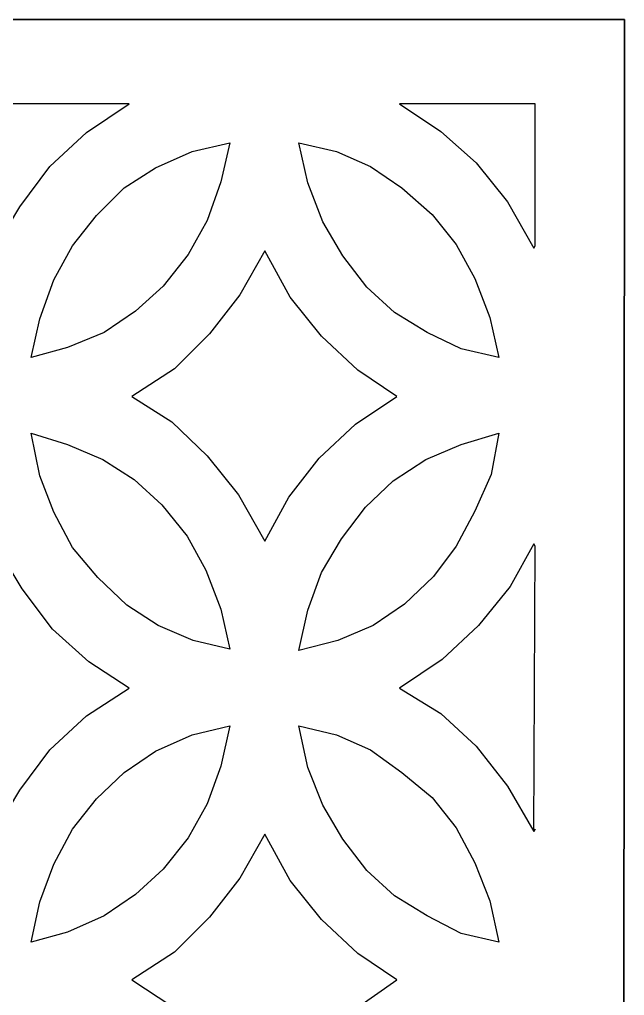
# Model space of a CAD drawing. Header units: centimetres. Extents: x -27 to -19.59, y 0.34 to 7.41.
# Drawn here: x -21.517 to -19.586, y 4.291 to 7.407 of the extents above; entities that cross this region are included whole.
import ezdxf

# ---------------------------------------------------------------- set-up
doc = ezdxf.new("R2010")
doc.units = ezdxf.units.CM
doc.header["$MEASUREMENT"] = 0
doc.layers.add('layer 1', color=7, linetype='Continuous')

msp = doc.modelspace()

# ---------------------------------------------------------------- linework, layer by layer
at = {"layer": 'layer 1', "color": 250}
for points, knots in [([(-19.58969, 0.34319), (-19.58969, 0.34319), (-26.99913, 0.34319), (-26.99913, 0.34319), (-26.99913, 0.34319), (-26.99913, 0.34319), (-26.99913, 7.40743), (-26.99913, 7.40743), (-26.99913, 7.40743), (-26.99913, 7.40743), (-19.58568, 7.40743), (-19.58568, 7.40743), (-19.58568, 7.40743), (-19.58568, 7.40743), (-19.58969, 0.34319), (-19.58969, 0.34319)], [0, 0, 0, 0, 0.2, 0.2, 0.2, 0.2, 0.4, 0.4, 0.4, 0.4, 0.6, 0.6, 0.6, 0.6, 1, 1, 1, 1]), ([(-19.58568, 7.40743), (-19.58568, 7.40743), (-19.58969, 0.34319), (-19.58969, 0.34319), (-19.58969, 0.34319), (-19.58969, 0.34319), (-19.58568, 7.40743), (-19.58568, 7.40743)], [0, 0, 0, 0, 0.3333333, 0.3333333, 0.3333333, 0.3333333, 1, 1, 1, 1]), ([(-21.16711, 7.13851), (-21.16711, 7.13851), (-21.30357, 7.04619), (-21.30357, 7.04619), (-21.30357, 7.04619), (-21.30357, 7.04619), (-21.41998, 6.93782), (-21.41998, 6.93782), (-21.41998, 6.93782), (-21.41998, 6.93782), (-21.5163, 6.80938), (-21.5163, 6.80938), (-21.5163, 6.80938), (-21.5163, 6.80938), (-21.59658, 6.67692), (-21.59658, 6.67692), (-21.59658, 6.67692), (-21.59658, 6.67692), (-21.67686, 6.82544), (-21.67686, 6.82544), (-21.67686, 6.82544), (-21.67686, 6.82544), (-21.7772, 6.94986), (-21.7772, 6.94986), (-21.7772, 6.94986), (-21.7772, 6.94986), (-21.8936, 7.05021), (-21.8936, 7.05021), (-21.8936, 7.05021), (-21.8936, 7.05021), (-22.01803, 7.13851), (-22.01803, 7.13851), (-22.01803, 7.13851), (-22.01803, 7.13851), (-21.16711, 7.13851), (-21.16711, 7.13851)], [0, 0, 0, 0, 0.1, 0.1, 0.1, 0.1, 0.2, 0.2, 0.2, 0.2, 0.3, 0.3, 0.3, 0.3, 0.4, 0.4, 0.4, 0.4, 0.5, 0.5, 0.5, 0.5, 0.6, 0.6, 0.6, 0.6, 0.7, 0.7, 0.7, 0.7, 0.8, 0.8, 0.8, 0.8, 1, 1, 1, 1]), ([(-20.30415, 7.13851), (-20.30415, 7.13851), (-19.87066, 7.13851), (-19.87066, 7.13851), (-19.87066, 7.13851), (-19.87066, 7.13851), (-19.87066, 6.68495), (-19.87066, 6.68495), (-19.87066, 6.68495), (-19.87066, 6.68495), (-19.87467, 6.67692), (-19.87467, 6.67692), (-19.87467, 6.67692), (-19.87467, 6.67692), (-19.95896, 6.82544), (-19.95896, 6.82544), (-19.95896, 6.82544), (-19.95896, 6.82544), (-20.05931, 6.94986), (-20.05931, 6.94986), (-20.05931, 6.94986), (-20.05931, 6.94986), (-20.17169, 7.05021), (-20.17169, 7.05021), (-20.17169, 7.05021), (-20.17169, 7.05021), (-20.30415, 7.13851), (-20.30415, 7.13851)], [0, 0, 0, 0, 0.125, 0.125, 0.125, 0.125, 0.25, 0.25, 0.25, 0.25, 0.375, 0.375, 0.375, 0.375, 0.5, 0.5, 0.5, 0.5, 0.625, 0.625, 0.625, 0.625, 0.75, 0.75, 0.75, 0.75, 1, 1, 1, 1]), ([(-20.846, 7.01408), (-20.846, 7.01408), (-20.96642, 6.98599), (-20.96642, 6.98599), (-20.96642, 6.98599), (-20.96642, 6.98599), (-21.08282, 6.93381), (-21.08282, 6.93381), (-21.08282, 6.93381), (-21.08282, 6.93381), (-21.18316, 6.86959), (-21.18316, 6.86959), (-21.18316, 6.86959), (-21.18316, 6.86959), (-21.27146, 6.78129), (-21.27146, 6.78129), (-21.27146, 6.78129), (-21.27146, 6.78129), (-21.34772, 6.68495), (-21.34772, 6.68495), (-21.34772, 6.68495), (-21.34772, 6.68495), (-21.40794, 6.57658), (-21.40794, 6.57658), (-21.40794, 6.57658), (-21.40794, 6.57658), (-21.45209, 6.45215), (-21.45209, 6.45215), (-21.45209, 6.45215), (-21.45209, 6.45215), (-21.48018, 6.32773), (-21.48018, 6.32773), (-21.48018, 6.32773), (-21.48018, 6.32773), (-21.36379, 6.35984), (-21.36379, 6.35984), (-21.36379, 6.35984), (-21.36379, 6.35984), (-21.24737, 6.408), (-21.24737, 6.408), (-21.24737, 6.408), (-21.24737, 6.408), (-21.14703, 6.47623), (-21.14703, 6.47623), (-21.14703, 6.47623), (-21.14703, 6.47623), (-21.05873, 6.55651), (-21.05873, 6.55651), (-21.05873, 6.55651), (-21.05873, 6.55651), (-20.97846, 6.65686), (-20.97846, 6.65686), (-20.97846, 6.65686), (-20.97846, 6.65686), (-20.91826, 6.76523), (-20.91826, 6.76523), (-20.91826, 6.76523), (-20.91826, 6.76523), (-20.8741, 6.88965), (-20.8741, 6.88965), (-20.8741, 6.88965), (-20.8741, 6.88965), (-20.846, 7.01408), (-20.846, 7.01408)], [0, 0, 0, 0, 0.0588235, 0.0588235, 0.0588235, 0.0588235, 0.1176471, 0.1176471, 0.1176471, 0.1176471, 0.1764706, 0.1764706, 0.1764706, 0.1764706, 0.2352941, 0.2352941, 0.2352941, 0.2352941, 0.2941176, 0.2941176, 0.2941176, 0.2941176, 0.3529412, 0.3529412, 0.3529412, 0.3529412, 0.4117647, 0.4117647, 0.4117647, 0.4117647, 0.4705882, 0.4705882, 0.4705882, 0.4705882, 0.5294118, 0.5294118, 0.5294118, 0.5294118, 0.5882353, 0.5882353, 0.5882353, 0.5882353, 0.6470588, 0.6470588, 0.6470588, 0.6470588, 0.7058824, 0.7058824, 0.7058824, 0.7058824, 0.7647059, 0.7647059, 0.7647059, 0.7647059, 0.8235294, 0.8235294, 0.8235294, 0.8235294, 0.8823529, 0.8823529, 0.8823529, 0.8823529, 1, 1, 1, 1]), ([(-20.62525, 7.01408), (-20.62525, 7.01408), (-20.59715, 6.88564), (-20.59715, 6.88564), (-20.59715, 6.88564), (-20.59715, 6.88564), (-20.54899, 6.76121), (-20.54899, 6.76121), (-20.54899, 6.76121), (-20.54899, 6.76121), (-20.48477, 6.65284), (-20.48477, 6.65284), (-20.48477, 6.65284), (-20.48477, 6.65284), (-20.40851, 6.55249), (-20.40851, 6.55249), (-20.40851, 6.55249), (-20.40851, 6.55249), (-20.3202, 6.47222), (-20.3202, 6.47222), (-20.3202, 6.47222), (-20.3202, 6.47222), (-20.21583, 6.408), (-20.21583, 6.408), (-20.21583, 6.408), (-20.21583, 6.408), (-20.10747, 6.35582), (-20.10747, 6.35582), (-20.10747, 6.35582), (-20.10747, 6.35582), (-19.98706, 6.32773), (-19.98706, 6.32773), (-19.98706, 6.32773), (-19.98706, 6.32773), (-20.01516, 6.45617), (-20.01516, 6.45617), (-20.01516, 6.45617), (-20.01516, 6.45617), (-20.06332, 6.5806), (-20.06332, 6.5806), (-20.06332, 6.5806), (-20.06332, 6.5806), (-20.12352, 6.68897), (-20.12352, 6.68897), (-20.12352, 6.68897), (-20.12352, 6.68897), (-20.19979, 6.7853), (-20.19979, 6.7853), (-20.19979, 6.7853), (-20.19979, 6.7853), (-20.29612, 6.86959), (-20.29612, 6.86959), (-20.29612, 6.86959), (-20.29612, 6.86959), (-20.39647, 6.93782), (-20.39647, 6.93782), (-20.39647, 6.93782), (-20.39647, 6.93782), (-20.50484, 6.98599), (-20.50484, 6.98599), (-20.50484, 6.98599), (-20.50484, 6.98599), (-20.62525, 7.01408), (-20.62525, 7.01408)], [0, 0, 0, 0, 0.0588235, 0.0588235, 0.0588235, 0.0588235, 0.1176471, 0.1176471, 0.1176471, 0.1176471, 0.1764706, 0.1764706, 0.1764706, 0.1764706, 0.2352941, 0.2352941, 0.2352941, 0.2352941, 0.2941176, 0.2941176, 0.2941176, 0.2941176, 0.3529412, 0.3529412, 0.3529412, 0.3529412, 0.4117647, 0.4117647, 0.4117647, 0.4117647, 0.4705882, 0.4705882, 0.4705882, 0.4705882, 0.5294118, 0.5294118, 0.5294118, 0.5294118, 0.5882353, 0.5882353, 0.5882353, 0.5882353, 0.6470588, 0.6470588, 0.6470588, 0.6470588, 0.7058824, 0.7058824, 0.7058824, 0.7058824, 0.7647059, 0.7647059, 0.7647059, 0.7647059, 0.8235294, 0.8235294, 0.8235294, 0.8235294, 0.8823529, 0.8823529, 0.8823529, 0.8823529, 1, 1, 1, 1]), ([(-20.31217, 6.2033), (-20.31217, 6.2033), (-20.44463, 6.115), (-20.44463, 6.115), (-20.44463, 6.115), (-20.44463, 6.115), (-20.56103, 6.00662), (-20.56103, 6.00662), (-20.56103, 6.00662), (-20.56103, 6.00662), (-20.65736, 5.8822), (-20.65736, 5.8822), (-20.65736, 5.8822), (-20.65736, 5.8822), (-20.7336, 5.74171), (-20.7336, 5.74171), (-20.7336, 5.74171), (-20.7336, 5.74171), (-20.81791, 5.89023), (-20.81791, 5.89023), (-20.81791, 5.89023), (-20.81791, 5.89023), (-20.91826, 6.01465), (-20.91826, 6.01465), (-20.91826, 6.01465), (-20.91826, 6.01465), (-21.03064, 6.12303), (-21.03064, 6.12303), (-21.03064, 6.12303), (-21.03064, 6.12303), (-21.15908, 6.2033), (-21.15908, 6.2033), (-21.15908, 6.2033), (-21.15908, 6.2033), (-21.02261, 6.2916), (-21.02261, 6.2916), (-21.02261, 6.2916), (-21.02261, 6.2916), (-20.91023, 6.40399), (-20.91023, 6.40399), (-20.91023, 6.40399), (-20.91023, 6.40399), (-20.81389, 6.52841), (-20.81389, 6.52841), (-20.81389, 6.52841), (-20.81389, 6.52841), (-20.7336, 6.6689), (-20.7336, 6.6689), (-20.7336, 6.6689), (-20.7336, 6.6689), (-20.65334, 6.52038), (-20.65334, 6.52038), (-20.65334, 6.52038), (-20.65334, 6.52038), (-20.553, 6.39596), (-20.553, 6.39596), (-20.553, 6.39596), (-20.553, 6.39596), (-20.4366, 6.28759), (-20.4366, 6.28759), (-20.4366, 6.28759), (-20.4366, 6.28759), (-20.31217, 6.2033), (-20.31217, 6.2033)], [0, 0, 0, 0, 0.0588235, 0.0588235, 0.0588235, 0.0588235, 0.1176471, 0.1176471, 0.1176471, 0.1176471, 0.1764706, 0.1764706, 0.1764706, 0.1764706, 0.2352941, 0.2352941, 0.2352941, 0.2352941, 0.2941176, 0.2941176, 0.2941176, 0.2941176, 0.3529412, 0.3529412, 0.3529412, 0.3529412, 0.4117647, 0.4117647, 0.4117647, 0.4117647, 0.4705882, 0.4705882, 0.4705882, 0.4705882, 0.5294118, 0.5294118, 0.5294118, 0.5294118, 0.5882353, 0.5882353, 0.5882353, 0.5882353, 0.6470588, 0.6470588, 0.6470588, 0.6470588, 0.7058824, 0.7058824, 0.7058824, 0.7058824, 0.7647059, 0.7647059, 0.7647059, 0.7647059, 0.8235294, 0.8235294, 0.8235294, 0.8235294, 0.8823529, 0.8823529, 0.8823529, 0.8823529, 1, 1, 1, 1]), ([(-21.48018, 6.0869), (-21.48018, 6.0869), (-21.45209, 5.95043), (-21.45209, 5.95043), (-21.45209, 5.95043), (-21.45209, 5.95043), (-21.40794, 5.83403), (-21.40794, 5.83403), (-21.40794, 5.83403), (-21.40794, 5.83403), (-21.34772, 5.72165), (-21.34772, 5.72165), (-21.34772, 5.72165), (-21.34772, 5.72165), (-21.26745, 5.62532), (-21.26745, 5.62532), (-21.26745, 5.62532), (-21.26745, 5.62532), (-21.17514, 5.53701), (-21.17514, 5.53701), (-21.17514, 5.53701), (-21.17514, 5.53701), (-21.07479, 5.47279), (-21.07479, 5.47279), (-21.07479, 5.47279), (-21.07479, 5.47279), (-20.96241, 5.42463), (-20.96241, 5.42463), (-20.96241, 5.42463), (-20.96241, 5.42463), (-20.846, 5.39653), (-20.846, 5.39653), (-20.846, 5.39653), (-20.846, 5.39653), (-20.8741, 5.52497), (-20.8741, 5.52497), (-20.8741, 5.52497), (-20.8741, 5.52497), (-20.92227, 5.6494), (-20.92227, 5.6494), (-20.92227, 5.6494), (-20.92227, 5.6494), (-20.98247, 5.75777), (-20.98247, 5.75777), (-20.98247, 5.75777), (-20.98247, 5.75777), (-21.06275, 5.85812), (-21.06275, 5.85812), (-21.06275, 5.85812), (-21.06275, 5.85812), (-21.15105, 5.93839), (-21.15105, 5.93839), (-21.15105, 5.93839), (-21.15105, 5.93839), (-21.25138, 6.00261), (-21.25138, 6.00261), (-21.25138, 6.00261), (-21.25138, 6.00261), (-21.36379, 6.05077), (-21.36379, 6.05077), (-21.36379, 6.05077), (-21.36379, 6.05077), (-21.48018, 6.0869), (-21.48018, 6.0869)], [0, 0, 0, 0, 0.0588235, 0.0588235, 0.0588235, 0.0588235, 0.1176471, 0.1176471, 0.1176471, 0.1176471, 0.1764706, 0.1764706, 0.1764706, 0.1764706, 0.2352941, 0.2352941, 0.2352941, 0.2352941, 0.2941176, 0.2941176, 0.2941176, 0.2941176, 0.3529412, 0.3529412, 0.3529412, 0.3529412, 0.4117647, 0.4117647, 0.4117647, 0.4117647, 0.4705882, 0.4705882, 0.4705882, 0.4705882, 0.5294118, 0.5294118, 0.5294118, 0.5294118, 0.5882353, 0.5882353, 0.5882353, 0.5882353, 0.6470588, 0.6470588, 0.6470588, 0.6470588, 0.7058824, 0.7058824, 0.7058824, 0.7058824, 0.7647059, 0.7647059, 0.7647059, 0.7647059, 0.8235294, 0.8235294, 0.8235294, 0.8235294, 0.8823529, 0.8823529, 0.8823529, 0.8823529, 1, 1, 1, 1]), ([(-19.98706, 6.0869), (-19.98706, 6.0869), (-20.10747, 6.05077), (-20.10747, 6.05077), (-20.10747, 6.05077), (-20.10747, 6.05077), (-20.21984, 6.00261), (-20.21984, 6.00261), (-20.21984, 6.00261), (-20.21984, 6.00261), (-20.32421, 5.93438), (-20.32421, 5.93438), (-20.32421, 5.93438), (-20.32421, 5.93438), (-20.41251, 5.85008), (-20.41251, 5.85008), (-20.41251, 5.85008), (-20.41251, 5.85008), (-20.48878, 5.74974), (-20.48878, 5.74974), (-20.48878, 5.74974), (-20.48878, 5.74974), (-20.553, 5.64137), (-20.553, 5.64137), (-20.553, 5.64137), (-20.553, 5.64137), (-20.59715, 5.52096), (-20.59715, 5.52096), (-20.59715, 5.52096), (-20.59715, 5.52096), (-20.62525, 5.39252), (-20.62525, 5.39252), (-20.62525, 5.39252), (-20.62525, 5.39252), (-20.50082, 5.42463), (-20.50082, 5.42463), (-20.50082, 5.42463), (-20.50082, 5.42463), (-20.38843, 5.47279), (-20.38843, 5.47279), (-20.38843, 5.47279), (-20.38843, 5.47279), (-20.28809, 5.54102), (-20.28809, 5.54102), (-20.28809, 5.54102), (-20.28809, 5.54102), (-20.19578, 5.62933), (-20.19578, 5.62933), (-20.19578, 5.62933), (-20.19578, 5.62933), (-20.12352, 5.72566), (-20.12352, 5.72566), (-20.12352, 5.72566), (-20.12352, 5.72566), (-20.06332, 5.83804), (-20.06332, 5.83804), (-20.06332, 5.83804), (-20.06332, 5.83804), (-20.01114, 5.95445), (-20.01114, 5.95445), (-20.01114, 5.95445), (-20.01114, 5.95445), (-19.98706, 6.0869), (-19.98706, 6.0869)], [0, 0, 0, 0, 0.0588235, 0.0588235, 0.0588235, 0.0588235, 0.1176471, 0.1176471, 0.1176471, 0.1176471, 0.1764706, 0.1764706, 0.1764706, 0.1764706, 0.2352941, 0.2352941, 0.2352941, 0.2352941, 0.2941176, 0.2941176, 0.2941176, 0.2941176, 0.3529412, 0.3529412, 0.3529412, 0.3529412, 0.4117647, 0.4117647, 0.4117647, 0.4117647, 0.4705882, 0.4705882, 0.4705882, 0.4705882, 0.5294118, 0.5294118, 0.5294118, 0.5294118, 0.5882353, 0.5882353, 0.5882353, 0.5882353, 0.6470588, 0.6470588, 0.6470588, 0.6470588, 0.7058824, 0.7058824, 0.7058824, 0.7058824, 0.7647059, 0.7647059, 0.7647059, 0.7647059, 0.8235294, 0.8235294, 0.8235294, 0.8235294, 0.8823529, 0.8823529, 0.8823529, 0.8823529, 1, 1, 1, 1]), ([(-21.59658, 4.81453), (-21.59658, 4.81453), (-21.67686, 4.95903), (-21.67686, 4.95903), (-21.67686, 4.95903), (-21.67686, 4.95903), (-21.7772, 5.08747), (-21.7772, 5.08747), (-21.7772, 5.08747), (-21.7772, 5.08747), (-21.8936, 5.19183), (-21.8936, 5.19183), (-21.8936, 5.19183), (-21.8936, 5.19183), (-22.01803, 5.2721), (-22.01803, 5.2721), (-22.01803, 5.2721), (-22.01803, 5.2721), (-21.88557, 5.36442), (-21.88557, 5.36442), (-21.88557, 5.36442), (-21.88557, 5.36442), (-21.76515, 5.47279), (-21.76515, 5.47279), (-21.76515, 5.47279), (-21.76515, 5.47279), (-21.66883, 5.59722), (-21.66883, 5.59722), (-21.66883, 5.59722), (-21.66883, 5.59722), (-21.59658, 5.73369), (-21.59658, 5.73369), (-21.59658, 5.73369), (-21.59658, 5.73369), (-21.50828, 5.58919), (-21.50828, 5.58919), (-21.50828, 5.58919), (-21.50828, 5.58919), (-21.41195, 5.46075), (-21.41195, 5.46075), (-21.41195, 5.46075), (-21.41195, 5.46075), (-21.29555, 5.35639), (-21.29555, 5.35639), (-21.29555, 5.35639), (-21.29555, 5.35639), (-21.16711, 5.2721), (-21.16711, 5.2721), (-21.16711, 5.2721), (-21.16711, 5.2721), (-21.30357, 5.1838), (-21.30357, 5.1838), (-21.30357, 5.1838), (-21.30357, 5.1838), (-21.41998, 5.07543), (-21.41998, 5.07543), (-21.41998, 5.07543), (-21.41998, 5.07543), (-21.5163, 4.94699), (-21.5163, 4.94699), (-21.5163, 4.94699), (-21.5163, 4.94699), (-21.59658, 4.81453), (-21.59658, 4.81453)], [0, 0, 0, 0, 0.0588235, 0.0588235, 0.0588235, 0.0588235, 0.1176471, 0.1176471, 0.1176471, 0.1176471, 0.1764706, 0.1764706, 0.1764706, 0.1764706, 0.2352941, 0.2352941, 0.2352941, 0.2352941, 0.2941176, 0.2941176, 0.2941176, 0.2941176, 0.3529412, 0.3529412, 0.3529412, 0.3529412, 0.4117647, 0.4117647, 0.4117647, 0.4117647, 0.4705882, 0.4705882, 0.4705882, 0.4705882, 0.5294118, 0.5294118, 0.5294118, 0.5294118, 0.5882353, 0.5882353, 0.5882353, 0.5882353, 0.6470588, 0.6470588, 0.6470588, 0.6470588, 0.7058824, 0.7058824, 0.7058824, 0.7058824, 0.7647059, 0.7647059, 0.7647059, 0.7647059, 0.8235294, 0.8235294, 0.8235294, 0.8235294, 0.8823529, 0.8823529, 0.8823529, 0.8823529, 1, 1, 1, 1]), ([(-19.87467, 4.81453), (-19.87467, 4.81453), (-19.95896, 4.95903), (-19.95896, 4.95903), (-19.95896, 4.95903), (-19.95896, 4.95903), (-20.05931, 5.08747), (-20.05931, 5.08747), (-20.05931, 5.08747), (-20.05931, 5.08747), (-20.17169, 5.19183), (-20.17169, 5.19183), (-20.17169, 5.19183), (-20.17169, 5.19183), (-20.30415, 5.2721), (-20.30415, 5.2721), (-20.30415, 5.2721), (-20.30415, 5.2721), (-20.16768, 5.36442), (-20.16768, 5.36442), (-20.16768, 5.36442), (-20.16768, 5.36442), (-20.05128, 5.47279), (-20.05128, 5.47279), (-20.05128, 5.47279), (-20.05128, 5.47279), (-19.95093, 5.59722), (-19.95093, 5.59722), (-19.95093, 5.59722), (-19.95093, 5.59722), (-19.87467, 5.73369), (-19.87467, 5.73369), (-19.87467, 5.73369), (-19.87467, 5.73369), (-19.87066, 5.72566), (-19.87066, 5.72566), (-19.87066, 5.72566), (-19.87066, 5.72566), (-19.87467, 4.81453), (-19.87467, 4.81453)], [0, 0, 0, 0, 0.0909091, 0.0909091, 0.0909091, 0.0909091, 0.1818182, 0.1818182, 0.1818182, 0.1818182, 0.2727273, 0.2727273, 0.2727273, 0.2727273, 0.3636364, 0.3636364, 0.3636364, 0.3636364, 0.4545455, 0.4545455, 0.4545455, 0.4545455, 0.5454545, 0.5454545, 0.5454545, 0.5454545, 0.6363636, 0.6363636, 0.6363636, 0.6363636, 0.7272727, 0.7272727, 0.7272727, 0.7272727, 0.8181818, 0.8181818, 0.8181818, 0.8181818, 1, 1, 1, 1]), ([(-20.846, 5.15169), (-20.846, 5.15169), (-20.96642, 5.12359), (-20.96642, 5.12359), (-20.96642, 5.12359), (-20.96642, 5.12359), (-21.08282, 5.07141), (-21.08282, 5.07141), (-21.08282, 5.07141), (-21.08282, 5.07141), (-21.18316, 5.00318), (-21.18316, 5.00318), (-21.18316, 5.00318), (-21.18316, 5.00318), (-21.27146, 4.91889), (-21.27146, 4.91889), (-21.27146, 4.91889), (-21.27146, 4.91889), (-21.34772, 4.82256), (-21.34772, 4.82256), (-21.34772, 4.82256), (-21.34772, 4.82256), (-21.40794, 4.71018), (-21.40794, 4.71018), (-21.40794, 4.71018), (-21.40794, 4.71018), (-21.45209, 4.58976), (-21.45209, 4.58976), (-21.45209, 4.58976), (-21.45209, 4.58976), (-21.48018, 4.46132), (-21.48018, 4.46132), (-21.48018, 4.46132), (-21.48018, 4.46132), (-21.36379, 4.49343), (-21.36379, 4.49343), (-21.36379, 4.49343), (-21.36379, 4.49343), (-21.24737, 4.54561), (-21.24737, 4.54561), (-21.24737, 4.54561), (-21.24737, 4.54561), (-21.14703, 4.61384), (-21.14703, 4.61384), (-21.14703, 4.61384), (-21.14703, 4.61384), (-21.05873, 4.69412), (-21.05873, 4.69412), (-21.05873, 4.69412), (-21.05873, 4.69412), (-20.97846, 4.79446), (-20.97846, 4.79446), (-20.97846, 4.79446), (-20.97846, 4.79446), (-20.91826, 4.90283), (-20.91826, 4.90283), (-20.91826, 4.90283), (-20.91826, 4.90283), (-20.8741, 5.02325), (-20.8741, 5.02325), (-20.8741, 5.02325), (-20.8741, 5.02325), (-20.846, 5.15169), (-20.846, 5.15169)], [0, 0, 0, 0, 0.0588235, 0.0588235, 0.0588235, 0.0588235, 0.1176471, 0.1176471, 0.1176471, 0.1176471, 0.1764706, 0.1764706, 0.1764706, 0.1764706, 0.2352941, 0.2352941, 0.2352941, 0.2352941, 0.2941176, 0.2941176, 0.2941176, 0.2941176, 0.3529412, 0.3529412, 0.3529412, 0.3529412, 0.4117647, 0.4117647, 0.4117647, 0.4117647, 0.4705882, 0.4705882, 0.4705882, 0.4705882, 0.5294118, 0.5294118, 0.5294118, 0.5294118, 0.5882353, 0.5882353, 0.5882353, 0.5882353, 0.6470588, 0.6470588, 0.6470588, 0.6470588, 0.7058824, 0.7058824, 0.7058824, 0.7058824, 0.7647059, 0.7647059, 0.7647059, 0.7647059, 0.8235294, 0.8235294, 0.8235294, 0.8235294, 0.8823529, 0.8823529, 0.8823529, 0.8823529, 1, 1, 1, 1]), ([(-20.62525, 5.15169), (-20.62525, 5.15169), (-20.59715, 5.01924), (-20.59715, 5.01924), (-20.59715, 5.01924), (-20.59715, 5.01924), (-20.54899, 4.89883), (-20.54899, 4.89883), (-20.54899, 4.89883), (-20.54899, 4.89883), (-20.48477, 4.79045), (-20.48477, 4.79045), (-20.48477, 4.79045), (-20.48477, 4.79045), (-20.40851, 4.69011), (-20.40851, 4.69011), (-20.40851, 4.69011), (-20.40851, 4.69011), (-20.3202, 4.60983), (-20.3202, 4.60983), (-20.3202, 4.60983), (-20.3202, 4.60983), (-20.21583, 4.54561), (-20.21583, 4.54561), (-20.21583, 4.54561), (-20.21583, 4.54561), (-20.10747, 4.48942), (-20.10747, 4.48942), (-20.10747, 4.48942), (-20.10747, 4.48942), (-19.98706, 4.46132), (-19.98706, 4.46132), (-19.98706, 4.46132), (-19.98706, 4.46132), (-20.01516, 4.59377), (-20.01516, 4.59377), (-20.01516, 4.59377), (-20.01516, 4.59377), (-20.06332, 4.71419), (-20.06332, 4.71419), (-20.06332, 4.71419), (-20.06332, 4.71419), (-20.12352, 4.82657), (-20.12352, 4.82657), (-20.12352, 4.82657), (-20.12352, 4.82657), (-20.19979, 4.92291), (-20.19979, 4.92291), (-20.19979, 4.92291), (-20.19979, 4.92291), (-20.29612, 5.00318), (-20.29612, 5.00318), (-20.29612, 5.00318), (-20.29612, 5.00318), (-20.39647, 5.07543), (-20.39647, 5.07543), (-20.39647, 5.07543), (-20.39647, 5.07543), (-20.50484, 5.12359), (-20.50484, 5.12359), (-20.50484, 5.12359), (-20.50484, 5.12359), (-20.62525, 5.15169), (-20.62525, 5.15169)], [0, 0, 0, 0, 0.0588235, 0.0588235, 0.0588235, 0.0588235, 0.1176471, 0.1176471, 0.1176471, 0.1176471, 0.1764706, 0.1764706, 0.1764706, 0.1764706, 0.2352941, 0.2352941, 0.2352941, 0.2352941, 0.2941176, 0.2941176, 0.2941176, 0.2941176, 0.3529412, 0.3529412, 0.3529412, 0.3529412, 0.4117647, 0.4117647, 0.4117647, 0.4117647, 0.4705882, 0.4705882, 0.4705882, 0.4705882, 0.5294118, 0.5294118, 0.5294118, 0.5294118, 0.5882353, 0.5882353, 0.5882353, 0.5882353, 0.6470588, 0.6470588, 0.6470588, 0.6470588, 0.7058824, 0.7058824, 0.7058824, 0.7058824, 0.7647059, 0.7647059, 0.7647059, 0.7647059, 0.8235294, 0.8235294, 0.8235294, 0.8235294, 0.8823529, 0.8823529, 0.8823529, 0.8823529, 1, 1, 1, 1]), ([(-20.31217, 4.34091), (-20.31217, 4.34091), (-20.44463, 4.24859), (-20.44463, 4.24859), (-20.44463, 4.24859), (-20.44463, 4.24859), (-20.56103, 4.14423), (-20.56103, 4.14423), (-20.56103, 4.14423), (-20.56103, 4.14423), (-20.65736, 4.01981), (-20.65736, 4.01981), (-20.65736, 4.01981), (-20.65736, 4.01981), (-20.7336, 3.87932), (-20.7336, 3.87932), (-20.7336, 3.87932), (-20.7336, 3.87932), (-20.81791, 4.02783), (-20.81791, 4.02783), (-20.81791, 4.02783), (-20.81791, 4.02783), (-20.91826, 4.15226), (-20.91826, 4.15226), (-20.91826, 4.15226), (-20.91826, 4.15226), (-21.03064, 4.25662), (-21.03064, 4.25662), (-21.03064, 4.25662), (-21.03064, 4.25662), (-21.15908, 4.34091), (-21.15908, 4.34091), (-21.15908, 4.34091), (-21.15908, 4.34091), (-21.02261, 4.42921), (-21.02261, 4.42921), (-21.02261, 4.42921), (-21.02261, 4.42921), (-20.91023, 4.5416), (-20.91023, 4.5416), (-20.91023, 4.5416), (-20.91023, 4.5416), (-20.81389, 4.66602), (-20.81389, 4.66602), (-20.81389, 4.66602), (-20.81389, 4.66602), (-20.7336, 4.8065), (-20.7336, 4.8065), (-20.7336, 4.8065), (-20.7336, 4.8065), (-20.65334, 4.658), (-20.65334, 4.658), (-20.65334, 4.658), (-20.65334, 4.658), (-20.553, 4.53357), (-20.553, 4.53357), (-20.553, 4.53357), (-20.553, 4.53357), (-20.4366, 4.42519), (-20.4366, 4.42519), (-20.4366, 4.42519), (-20.4366, 4.42519), (-20.31217, 4.34091), (-20.31217, 4.34091)], [0, 0, 0, 0, 0.0588235, 0.0588235, 0.0588235, 0.0588235, 0.1176471, 0.1176471, 0.1176471, 0.1176471, 0.1764706, 0.1764706, 0.1764706, 0.1764706, 0.2352941, 0.2352941, 0.2352941, 0.2352941, 0.2941176, 0.2941176, 0.2941176, 0.2941176, 0.3529412, 0.3529412, 0.3529412, 0.3529412, 0.4117647, 0.4117647, 0.4117647, 0.4117647, 0.4705882, 0.4705882, 0.4705882, 0.4705882, 0.5294118, 0.5294118, 0.5294118, 0.5294118, 0.5882353, 0.5882353, 0.5882353, 0.5882353, 0.6470588, 0.6470588, 0.6470588, 0.6470588, 0.7058824, 0.7058824, 0.7058824, 0.7058824, 0.7647059, 0.7647059, 0.7647059, 0.7647059, 0.8235294, 0.8235294, 0.8235294, 0.8235294, 0.8823529, 0.8823529, 0.8823529, 0.8823529, 1, 1, 1, 1]), ([(-19.87066, 4.82256), (-19.87066, 4.82256), (-19.87467, 4.81453), (-19.87467, 4.81453), (-19.87467, 4.81453), (-19.87467, 4.81453), (-19.87066, 4.82256), (-19.87066, 4.82256)], [0, 0, 0, 0, 0.3333333, 0.3333333, 0.3333333, 0.3333333, 1, 1, 1, 1])]:
    msp.add_open_spline(points, degree=3, knots=knots, dxfattribs=at)
at = {"layer": 'layer 1', "color": 250, "lineweight": 30}
for points, knots in [([(-19.58969, 0.34319), (-19.58969, 0.34319), (-26.99913, 0.34319), (-26.99913, 0.34319), (-26.99913, 0.34319), (-26.99913, 0.34319), (-26.99913, 7.40743), (-26.99913, 7.40743), (-26.99913, 7.40743), (-26.99913, 7.40743), (-19.58568, 7.40743), (-19.58568, 7.40743)], [0, 0, 0, 0, 0.25, 0.25, 0.25, 0.25, 0.5, 0.5, 0.5, 0.5, 1, 1, 1, 1]), ([(-21.16711, 7.13851), (-21.16711, 7.13851), (-21.30357, 7.04619), (-21.30357, 7.04619), (-21.30357, 7.04619), (-21.30357, 7.04619), (-21.41998, 6.93782), (-21.41998, 6.93782), (-21.41998, 6.93782), (-21.41998, 6.93782), (-21.5163, 6.80938), (-21.5163, 6.80938), (-21.5163, 6.80938), (-21.5163, 6.80938), (-21.59658, 6.67692), (-21.59658, 6.67692), (-21.59658, 6.67692), (-21.59658, 6.67692), (-21.67686, 6.82544), (-21.67686, 6.82544), (-21.67686, 6.82544), (-21.67686, 6.82544), (-21.7772, 6.94986), (-21.7772, 6.94986), (-21.7772, 6.94986), (-21.7772, 6.94986), (-21.8936, 7.05021), (-21.8936, 7.05021), (-21.8936, 7.05021), (-21.8936, 7.05021), (-22.01803, 7.13851), (-22.01803, 7.13851), (-22.01803, 7.13851), (-22.01803, 7.13851), (-21.16711, 7.13851), (-21.16711, 7.13851)], [0, 0, 0, 0, 0.1, 0.1, 0.1, 0.1, 0.2, 0.2, 0.2, 0.2, 0.3, 0.3, 0.3, 0.3, 0.4, 0.4, 0.4, 0.4, 0.5, 0.5, 0.5, 0.5, 0.6, 0.6, 0.6, 0.6, 0.7, 0.7, 0.7, 0.7, 0.8, 0.8, 0.8, 0.8, 1, 1, 1, 1]), ([(-20.30415, 7.13851), (-20.30415, 7.13851), (-19.87066, 7.13851), (-19.87066, 7.13851), (-19.87066, 7.13851), (-19.87066, 7.13851), (-19.87066, 6.68495), (-19.87066, 6.68495), (-19.87066, 6.68495), (-19.87066, 6.68495), (-19.87467, 6.67692), (-19.87467, 6.67692), (-19.87467, 6.67692), (-19.87467, 6.67692), (-19.95896, 6.82544), (-19.95896, 6.82544), (-19.95896, 6.82544), (-19.95896, 6.82544), (-20.05931, 6.94986), (-20.05931, 6.94986), (-20.05931, 6.94986), (-20.05931, 6.94986), (-20.17169, 7.05021), (-20.17169, 7.05021), (-20.17169, 7.05021), (-20.17169, 7.05021), (-20.30415, 7.13851), (-20.30415, 7.13851)], [0, 0, 0, 0, 0.125, 0.125, 0.125, 0.125, 0.25, 0.25, 0.25, 0.25, 0.375, 0.375, 0.375, 0.375, 0.5, 0.5, 0.5, 0.5, 0.625, 0.625, 0.625, 0.625, 0.75, 0.75, 0.75, 0.75, 1, 1, 1, 1]), ([(-20.846, 7.01408), (-20.846, 7.01408), (-20.96642, 6.98599), (-20.96642, 6.98599), (-20.96642, 6.98599), (-20.96642, 6.98599), (-21.08282, 6.93381), (-21.08282, 6.93381), (-21.08282, 6.93381), (-21.08282, 6.93381), (-21.18316, 6.86959), (-21.18316, 6.86959), (-21.18316, 6.86959), (-21.18316, 6.86959), (-21.27146, 6.78129), (-21.27146, 6.78129), (-21.27146, 6.78129), (-21.27146, 6.78129), (-21.34772, 6.68495), (-21.34772, 6.68495), (-21.34772, 6.68495), (-21.34772, 6.68495), (-21.40794, 6.57658), (-21.40794, 6.57658), (-21.40794, 6.57658), (-21.40794, 6.57658), (-21.45209, 6.45215), (-21.45209, 6.45215), (-21.45209, 6.45215), (-21.45209, 6.45215), (-21.48018, 6.32773), (-21.48018, 6.32773), (-21.48018, 6.32773), (-21.48018, 6.32773), (-21.36379, 6.35984), (-21.36379, 6.35984), (-21.36379, 6.35984), (-21.36379, 6.35984), (-21.24737, 6.408), (-21.24737, 6.408), (-21.24737, 6.408), (-21.24737, 6.408), (-21.14703, 6.47623), (-21.14703, 6.47623), (-21.14703, 6.47623), (-21.14703, 6.47623), (-21.05873, 6.55651), (-21.05873, 6.55651), (-21.05873, 6.55651), (-21.05873, 6.55651), (-20.97846, 6.65686), (-20.97846, 6.65686), (-20.97846, 6.65686), (-20.97846, 6.65686), (-20.91826, 6.76523), (-20.91826, 6.76523), (-20.91826, 6.76523), (-20.91826, 6.76523), (-20.8741, 6.88965), (-20.8741, 6.88965), (-20.8741, 6.88965), (-20.8741, 6.88965), (-20.846, 7.01408), (-20.846, 7.01408)], [0, 0, 0, 0, 0.0588235, 0.0588235, 0.0588235, 0.0588235, 0.1176471, 0.1176471, 0.1176471, 0.1176471, 0.1764706, 0.1764706, 0.1764706, 0.1764706, 0.2352941, 0.2352941, 0.2352941, 0.2352941, 0.2941176, 0.2941176, 0.2941176, 0.2941176, 0.3529412, 0.3529412, 0.3529412, 0.3529412, 0.4117647, 0.4117647, 0.4117647, 0.4117647, 0.4705882, 0.4705882, 0.4705882, 0.4705882, 0.5294118, 0.5294118, 0.5294118, 0.5294118, 0.5882353, 0.5882353, 0.5882353, 0.5882353, 0.6470588, 0.6470588, 0.6470588, 0.6470588, 0.7058824, 0.7058824, 0.7058824, 0.7058824, 0.7647059, 0.7647059, 0.7647059, 0.7647059, 0.8235294, 0.8235294, 0.8235294, 0.8235294, 0.8823529, 0.8823529, 0.8823529, 0.8823529, 1, 1, 1, 1]), ([(-20.62525, 7.01408), (-20.62525, 7.01408), (-20.59715, 6.88564), (-20.59715, 6.88564), (-20.59715, 6.88564), (-20.59715, 6.88564), (-20.54899, 6.76121), (-20.54899, 6.76121), (-20.54899, 6.76121), (-20.54899, 6.76121), (-20.48477, 6.65284), (-20.48477, 6.65284), (-20.48477, 6.65284), (-20.48477, 6.65284), (-20.40851, 6.55249), (-20.40851, 6.55249), (-20.40851, 6.55249), (-20.40851, 6.55249), (-20.3202, 6.47222), (-20.3202, 6.47222), (-20.3202, 6.47222), (-20.3202, 6.47222), (-20.21583, 6.408), (-20.21583, 6.408), (-20.21583, 6.408), (-20.21583, 6.408), (-20.10747, 6.35582), (-20.10747, 6.35582), (-20.10747, 6.35582), (-20.10747, 6.35582), (-19.98706, 6.32773), (-19.98706, 6.32773), (-19.98706, 6.32773), (-19.98706, 6.32773), (-20.01516, 6.45617), (-20.01516, 6.45617), (-20.01516, 6.45617), (-20.01516, 6.45617), (-20.06332, 6.5806), (-20.06332, 6.5806), (-20.06332, 6.5806), (-20.06332, 6.5806), (-20.12352, 6.68897), (-20.12352, 6.68897), (-20.12352, 6.68897), (-20.12352, 6.68897), (-20.19979, 6.7853), (-20.19979, 6.7853), (-20.19979, 6.7853), (-20.19979, 6.7853), (-20.29612, 6.86959), (-20.29612, 6.86959), (-20.29612, 6.86959), (-20.29612, 6.86959), (-20.39647, 6.93782), (-20.39647, 6.93782), (-20.39647, 6.93782), (-20.39647, 6.93782), (-20.50484, 6.98599), (-20.50484, 6.98599), (-20.50484, 6.98599), (-20.50484, 6.98599), (-20.62525, 7.01408), (-20.62525, 7.01408)], [0, 0, 0, 0, 0.0588235, 0.0588235, 0.0588235, 0.0588235, 0.1176471, 0.1176471, 0.1176471, 0.1176471, 0.1764706, 0.1764706, 0.1764706, 0.1764706, 0.2352941, 0.2352941, 0.2352941, 0.2352941, 0.2941176, 0.2941176, 0.2941176, 0.2941176, 0.3529412, 0.3529412, 0.3529412, 0.3529412, 0.4117647, 0.4117647, 0.4117647, 0.4117647, 0.4705882, 0.4705882, 0.4705882, 0.4705882, 0.5294118, 0.5294118, 0.5294118, 0.5294118, 0.5882353, 0.5882353, 0.5882353, 0.5882353, 0.6470588, 0.6470588, 0.6470588, 0.6470588, 0.7058824, 0.7058824, 0.7058824, 0.7058824, 0.7647059, 0.7647059, 0.7647059, 0.7647059, 0.8235294, 0.8235294, 0.8235294, 0.8235294, 0.8823529, 0.8823529, 0.8823529, 0.8823529, 1, 1, 1, 1]), ([(-20.31217, 6.2033), (-20.31217, 6.2033), (-20.44463, 6.115), (-20.44463, 6.115), (-20.44463, 6.115), (-20.44463, 6.115), (-20.56103, 6.00662), (-20.56103, 6.00662), (-20.56103, 6.00662), (-20.56103, 6.00662), (-20.65736, 5.8822), (-20.65736, 5.8822), (-20.65736, 5.8822), (-20.65736, 5.8822), (-20.7336, 5.74171), (-20.7336, 5.74171), (-20.7336, 5.74171), (-20.7336, 5.74171), (-20.81791, 5.89023), (-20.81791, 5.89023), (-20.81791, 5.89023), (-20.81791, 5.89023), (-20.91826, 6.01465), (-20.91826, 6.01465), (-20.91826, 6.01465), (-20.91826, 6.01465), (-21.03064, 6.12303), (-21.03064, 6.12303), (-21.03064, 6.12303), (-21.03064, 6.12303), (-21.15908, 6.2033), (-21.15908, 6.2033), (-21.15908, 6.2033), (-21.15908, 6.2033), (-21.02261, 6.2916), (-21.02261, 6.2916), (-21.02261, 6.2916), (-21.02261, 6.2916), (-20.91023, 6.40399), (-20.91023, 6.40399), (-20.91023, 6.40399), (-20.91023, 6.40399), (-20.81389, 6.52841), (-20.81389, 6.52841), (-20.81389, 6.52841), (-20.81389, 6.52841), (-20.7336, 6.6689), (-20.7336, 6.6689), (-20.7336, 6.6689), (-20.7336, 6.6689), (-20.65334, 6.52038), (-20.65334, 6.52038), (-20.65334, 6.52038), (-20.65334, 6.52038), (-20.553, 6.39596), (-20.553, 6.39596), (-20.553, 6.39596), (-20.553, 6.39596), (-20.4366, 6.28759), (-20.4366, 6.28759), (-20.4366, 6.28759), (-20.4366, 6.28759), (-20.31217, 6.2033), (-20.31217, 6.2033)], [0, 0, 0, 0, 0.0588235, 0.0588235, 0.0588235, 0.0588235, 0.1176471, 0.1176471, 0.1176471, 0.1176471, 0.1764706, 0.1764706, 0.1764706, 0.1764706, 0.2352941, 0.2352941, 0.2352941, 0.2352941, 0.2941176, 0.2941176, 0.2941176, 0.2941176, 0.3529412, 0.3529412, 0.3529412, 0.3529412, 0.4117647, 0.4117647, 0.4117647, 0.4117647, 0.4705882, 0.4705882, 0.4705882, 0.4705882, 0.5294118, 0.5294118, 0.5294118, 0.5294118, 0.5882353, 0.5882353, 0.5882353, 0.5882353, 0.6470588, 0.6470588, 0.6470588, 0.6470588, 0.7058824, 0.7058824, 0.7058824, 0.7058824, 0.7647059, 0.7647059, 0.7647059, 0.7647059, 0.8235294, 0.8235294, 0.8235294, 0.8235294, 0.8823529, 0.8823529, 0.8823529, 0.8823529, 1, 1, 1, 1]), ([(-21.48018, 6.0869), (-21.48018, 6.0869), (-21.45209, 5.95043), (-21.45209, 5.95043), (-21.45209, 5.95043), (-21.45209, 5.95043), (-21.40794, 5.83403), (-21.40794, 5.83403), (-21.40794, 5.83403), (-21.40794, 5.83403), (-21.34772, 5.72165), (-21.34772, 5.72165), (-21.34772, 5.72165), (-21.34772, 5.72165), (-21.26745, 5.62532), (-21.26745, 5.62532), (-21.26745, 5.62532), (-21.26745, 5.62532), (-21.17514, 5.53701), (-21.17514, 5.53701), (-21.17514, 5.53701), (-21.17514, 5.53701), (-21.07479, 5.47279), (-21.07479, 5.47279), (-21.07479, 5.47279), (-21.07479, 5.47279), (-20.96241, 5.42463), (-20.96241, 5.42463), (-20.96241, 5.42463), (-20.96241, 5.42463), (-20.846, 5.39653), (-20.846, 5.39653), (-20.846, 5.39653), (-20.846, 5.39653), (-20.8741, 5.52497), (-20.8741, 5.52497), (-20.8741, 5.52497), (-20.8741, 5.52497), (-20.92227, 5.6494), (-20.92227, 5.6494), (-20.92227, 5.6494), (-20.92227, 5.6494), (-20.98247, 5.75777), (-20.98247, 5.75777), (-20.98247, 5.75777), (-20.98247, 5.75777), (-21.06275, 5.85812), (-21.06275, 5.85812), (-21.06275, 5.85812), (-21.06275, 5.85812), (-21.15105, 5.93839), (-21.15105, 5.93839), (-21.15105, 5.93839), (-21.15105, 5.93839), (-21.25138, 6.00261), (-21.25138, 6.00261), (-21.25138, 6.00261), (-21.25138, 6.00261), (-21.36379, 6.05077), (-21.36379, 6.05077), (-21.36379, 6.05077), (-21.36379, 6.05077), (-21.48018, 6.0869), (-21.48018, 6.0869)], [0, 0, 0, 0, 0.0588235, 0.0588235, 0.0588235, 0.0588235, 0.1176471, 0.1176471, 0.1176471, 0.1176471, 0.1764706, 0.1764706, 0.1764706, 0.1764706, 0.2352941, 0.2352941, 0.2352941, 0.2352941, 0.2941176, 0.2941176, 0.2941176, 0.2941176, 0.3529412, 0.3529412, 0.3529412, 0.3529412, 0.4117647, 0.4117647, 0.4117647, 0.4117647, 0.4705882, 0.4705882, 0.4705882, 0.4705882, 0.5294118, 0.5294118, 0.5294118, 0.5294118, 0.5882353, 0.5882353, 0.5882353, 0.5882353, 0.6470588, 0.6470588, 0.6470588, 0.6470588, 0.7058824, 0.7058824, 0.7058824, 0.7058824, 0.7647059, 0.7647059, 0.7647059, 0.7647059, 0.8235294, 0.8235294, 0.8235294, 0.8235294, 0.8823529, 0.8823529, 0.8823529, 0.8823529, 1, 1, 1, 1]), ([(-19.98706, 6.0869), (-19.98706, 6.0869), (-20.10747, 6.05077), (-20.10747, 6.05077), (-20.10747, 6.05077), (-20.10747, 6.05077), (-20.21984, 6.00261), (-20.21984, 6.00261), (-20.21984, 6.00261), (-20.21984, 6.00261), (-20.32421, 5.93438), (-20.32421, 5.93438), (-20.32421, 5.93438), (-20.32421, 5.93438), (-20.41251, 5.85008), (-20.41251, 5.85008), (-20.41251, 5.85008), (-20.41251, 5.85008), (-20.48878, 5.74974), (-20.48878, 5.74974), (-20.48878, 5.74974), (-20.48878, 5.74974), (-20.553, 5.64137), (-20.553, 5.64137), (-20.553, 5.64137), (-20.553, 5.64137), (-20.59715, 5.52096), (-20.59715, 5.52096), (-20.59715, 5.52096), (-20.59715, 5.52096), (-20.62525, 5.39252), (-20.62525, 5.39252), (-20.62525, 5.39252), (-20.62525, 5.39252), (-20.50082, 5.42463), (-20.50082, 5.42463), (-20.50082, 5.42463), (-20.50082, 5.42463), (-20.38843, 5.47279), (-20.38843, 5.47279), (-20.38843, 5.47279), (-20.38843, 5.47279), (-20.28809, 5.54102), (-20.28809, 5.54102), (-20.28809, 5.54102), (-20.28809, 5.54102), (-20.19578, 5.62933), (-20.19578, 5.62933), (-20.19578, 5.62933), (-20.19578, 5.62933), (-20.12352, 5.72566), (-20.12352, 5.72566), (-20.12352, 5.72566), (-20.12352, 5.72566), (-20.06332, 5.83804), (-20.06332, 5.83804), (-20.06332, 5.83804), (-20.06332, 5.83804), (-20.01114, 5.95445), (-20.01114, 5.95445), (-20.01114, 5.95445), (-20.01114, 5.95445), (-19.98706, 6.0869), (-19.98706, 6.0869)], [0, 0, 0, 0, 0.0588235, 0.0588235, 0.0588235, 0.0588235, 0.1176471, 0.1176471, 0.1176471, 0.1176471, 0.1764706, 0.1764706, 0.1764706, 0.1764706, 0.2352941, 0.2352941, 0.2352941, 0.2352941, 0.2941176, 0.2941176, 0.2941176, 0.2941176, 0.3529412, 0.3529412, 0.3529412, 0.3529412, 0.4117647, 0.4117647, 0.4117647, 0.4117647, 0.4705882, 0.4705882, 0.4705882, 0.4705882, 0.5294118, 0.5294118, 0.5294118, 0.5294118, 0.5882353, 0.5882353, 0.5882353, 0.5882353, 0.6470588, 0.6470588, 0.6470588, 0.6470588, 0.7058824, 0.7058824, 0.7058824, 0.7058824, 0.7647059, 0.7647059, 0.7647059, 0.7647059, 0.8235294, 0.8235294, 0.8235294, 0.8235294, 0.8823529, 0.8823529, 0.8823529, 0.8823529, 1, 1, 1, 1]), ([(-21.59658, 4.81453), (-21.59658, 4.81453), (-21.67686, 4.95903), (-21.67686, 4.95903), (-21.67686, 4.95903), (-21.67686, 4.95903), (-21.7772, 5.08747), (-21.7772, 5.08747), (-21.7772, 5.08747), (-21.7772, 5.08747), (-21.8936, 5.19183), (-21.8936, 5.19183), (-21.8936, 5.19183), (-21.8936, 5.19183), (-22.01803, 5.2721), (-22.01803, 5.2721), (-22.01803, 5.2721), (-22.01803, 5.2721), (-21.88557, 5.36442), (-21.88557, 5.36442), (-21.88557, 5.36442), (-21.88557, 5.36442), (-21.76515, 5.47279), (-21.76515, 5.47279), (-21.76515, 5.47279), (-21.76515, 5.47279), (-21.66883, 5.59722), (-21.66883, 5.59722), (-21.66883, 5.59722), (-21.66883, 5.59722), (-21.59658, 5.73369), (-21.59658, 5.73369), (-21.59658, 5.73369), (-21.59658, 5.73369), (-21.50828, 5.58919), (-21.50828, 5.58919), (-21.50828, 5.58919), (-21.50828, 5.58919), (-21.41195, 5.46075), (-21.41195, 5.46075), (-21.41195, 5.46075), (-21.41195, 5.46075), (-21.29555, 5.35639), (-21.29555, 5.35639), (-21.29555, 5.35639), (-21.29555, 5.35639), (-21.16711, 5.2721), (-21.16711, 5.2721), (-21.16711, 5.2721), (-21.16711, 5.2721), (-21.30357, 5.1838), (-21.30357, 5.1838), (-21.30357, 5.1838), (-21.30357, 5.1838), (-21.41998, 5.07543), (-21.41998, 5.07543), (-21.41998, 5.07543), (-21.41998, 5.07543), (-21.5163, 4.94699), (-21.5163, 4.94699), (-21.5163, 4.94699), (-21.5163, 4.94699), (-21.59658, 4.81453), (-21.59658, 4.81453)], [0, 0, 0, 0, 0.0588235, 0.0588235, 0.0588235, 0.0588235, 0.1176471, 0.1176471, 0.1176471, 0.1176471, 0.1764706, 0.1764706, 0.1764706, 0.1764706, 0.2352941, 0.2352941, 0.2352941, 0.2352941, 0.2941176, 0.2941176, 0.2941176, 0.2941176, 0.3529412, 0.3529412, 0.3529412, 0.3529412, 0.4117647, 0.4117647, 0.4117647, 0.4117647, 0.4705882, 0.4705882, 0.4705882, 0.4705882, 0.5294118, 0.5294118, 0.5294118, 0.5294118, 0.5882353, 0.5882353, 0.5882353, 0.5882353, 0.6470588, 0.6470588, 0.6470588, 0.6470588, 0.7058824, 0.7058824, 0.7058824, 0.7058824, 0.7647059, 0.7647059, 0.7647059, 0.7647059, 0.8235294, 0.8235294, 0.8235294, 0.8235294, 0.8823529, 0.8823529, 0.8823529, 0.8823529, 1, 1, 1, 1]), ([(-19.87467, 4.81453), (-19.87467, 4.81453), (-19.95896, 4.95903), (-19.95896, 4.95903), (-19.95896, 4.95903), (-19.95896, 4.95903), (-20.05931, 5.08747), (-20.05931, 5.08747), (-20.05931, 5.08747), (-20.05931, 5.08747), (-20.17169, 5.19183), (-20.17169, 5.19183), (-20.17169, 5.19183), (-20.17169, 5.19183), (-20.30415, 5.2721), (-20.30415, 5.2721), (-20.30415, 5.2721), (-20.30415, 5.2721), (-20.16768, 5.36442), (-20.16768, 5.36442), (-20.16768, 5.36442), (-20.16768, 5.36442), (-20.05128, 5.47279), (-20.05128, 5.47279), (-20.05128, 5.47279), (-20.05128, 5.47279), (-19.95093, 5.59722), (-19.95093, 5.59722), (-19.95093, 5.59722), (-19.95093, 5.59722), (-19.87467, 5.73369), (-19.87467, 5.73369), (-19.87467, 5.73369), (-19.87467, 5.73369), (-19.87066, 5.72566), (-19.87066, 5.72566), (-19.87066, 5.72566), (-19.87066, 5.72566), (-19.87467, 4.81453), (-19.87467, 4.81453)], [0, 0, 0, 0, 0.0909091, 0.0909091, 0.0909091, 0.0909091, 0.1818182, 0.1818182, 0.1818182, 0.1818182, 0.2727273, 0.2727273, 0.2727273, 0.2727273, 0.3636364, 0.3636364, 0.3636364, 0.3636364, 0.4545455, 0.4545455, 0.4545455, 0.4545455, 0.5454545, 0.5454545, 0.5454545, 0.5454545, 0.6363636, 0.6363636, 0.6363636, 0.6363636, 0.7272727, 0.7272727, 0.7272727, 0.7272727, 0.8181818, 0.8181818, 0.8181818, 0.8181818, 1, 1, 1, 1]), ([(-20.846, 5.15169), (-20.846, 5.15169), (-20.96642, 5.12359), (-20.96642, 5.12359), (-20.96642, 5.12359), (-20.96642, 5.12359), (-21.08282, 5.07141), (-21.08282, 5.07141), (-21.08282, 5.07141), (-21.08282, 5.07141), (-21.18316, 5.00318), (-21.18316, 5.00318), (-21.18316, 5.00318), (-21.18316, 5.00318), (-21.27146, 4.91889), (-21.27146, 4.91889), (-21.27146, 4.91889), (-21.27146, 4.91889), (-21.34772, 4.82256), (-21.34772, 4.82256), (-21.34772, 4.82256), (-21.34772, 4.82256), (-21.40794, 4.71018), (-21.40794, 4.71018), (-21.40794, 4.71018), (-21.40794, 4.71018), (-21.45209, 4.58976), (-21.45209, 4.58976), (-21.45209, 4.58976), (-21.45209, 4.58976), (-21.48018, 4.46132), (-21.48018, 4.46132), (-21.48018, 4.46132), (-21.48018, 4.46132), (-21.36379, 4.49343), (-21.36379, 4.49343), (-21.36379, 4.49343), (-21.36379, 4.49343), (-21.24737, 4.54561), (-21.24737, 4.54561), (-21.24737, 4.54561), (-21.24737, 4.54561), (-21.14703, 4.61384), (-21.14703, 4.61384), (-21.14703, 4.61384), (-21.14703, 4.61384), (-21.05873, 4.69412), (-21.05873, 4.69412), (-21.05873, 4.69412), (-21.05873, 4.69412), (-20.97846, 4.79446), (-20.97846, 4.79446), (-20.97846, 4.79446), (-20.97846, 4.79446), (-20.91826, 4.90283), (-20.91826, 4.90283), (-20.91826, 4.90283), (-20.91826, 4.90283), (-20.8741, 5.02325), (-20.8741, 5.02325), (-20.8741, 5.02325), (-20.8741, 5.02325), (-20.846, 5.15169), (-20.846, 5.15169)], [0, 0, 0, 0, 0.0588235, 0.0588235, 0.0588235, 0.0588235, 0.1176471, 0.1176471, 0.1176471, 0.1176471, 0.1764706, 0.1764706, 0.1764706, 0.1764706, 0.2352941, 0.2352941, 0.2352941, 0.2352941, 0.2941176, 0.2941176, 0.2941176, 0.2941176, 0.3529412, 0.3529412, 0.3529412, 0.3529412, 0.4117647, 0.4117647, 0.4117647, 0.4117647, 0.4705882, 0.4705882, 0.4705882, 0.4705882, 0.5294118, 0.5294118, 0.5294118, 0.5294118, 0.5882353, 0.5882353, 0.5882353, 0.5882353, 0.6470588, 0.6470588, 0.6470588, 0.6470588, 0.7058824, 0.7058824, 0.7058824, 0.7058824, 0.7647059, 0.7647059, 0.7647059, 0.7647059, 0.8235294, 0.8235294, 0.8235294, 0.8235294, 0.8823529, 0.8823529, 0.8823529, 0.8823529, 1, 1, 1, 1]), ([(-20.62525, 5.15169), (-20.62525, 5.15169), (-20.59715, 5.01924), (-20.59715, 5.01924), (-20.59715, 5.01924), (-20.59715, 5.01924), (-20.54899, 4.89883), (-20.54899, 4.89883), (-20.54899, 4.89883), (-20.54899, 4.89883), (-20.48477, 4.79045), (-20.48477, 4.79045), (-20.48477, 4.79045), (-20.48477, 4.79045), (-20.40851, 4.69011), (-20.40851, 4.69011), (-20.40851, 4.69011), (-20.40851, 4.69011), (-20.3202, 4.60983), (-20.3202, 4.60983), (-20.3202, 4.60983), (-20.3202, 4.60983), (-20.21583, 4.54561), (-20.21583, 4.54561), (-20.21583, 4.54561), (-20.21583, 4.54561), (-20.10747, 4.48942), (-20.10747, 4.48942), (-20.10747, 4.48942), (-20.10747, 4.48942), (-19.98706, 4.46132), (-19.98706, 4.46132), (-19.98706, 4.46132), (-19.98706, 4.46132), (-20.01516, 4.59377), (-20.01516, 4.59377), (-20.01516, 4.59377), (-20.01516, 4.59377), (-20.06332, 4.71419), (-20.06332, 4.71419), (-20.06332, 4.71419), (-20.06332, 4.71419), (-20.12352, 4.82657), (-20.12352, 4.82657), (-20.12352, 4.82657), (-20.12352, 4.82657), (-20.19979, 4.92291), (-20.19979, 4.92291), (-20.19979, 4.92291), (-20.19979, 4.92291), (-20.29612, 5.00318), (-20.29612, 5.00318), (-20.29612, 5.00318), (-20.29612, 5.00318), (-20.39647, 5.07543), (-20.39647, 5.07543), (-20.39647, 5.07543), (-20.39647, 5.07543), (-20.50484, 5.12359), (-20.50484, 5.12359), (-20.50484, 5.12359), (-20.50484, 5.12359), (-20.62525, 5.15169), (-20.62525, 5.15169)], [0, 0, 0, 0, 0.0588235, 0.0588235, 0.0588235, 0.0588235, 0.1176471, 0.1176471, 0.1176471, 0.1176471, 0.1764706, 0.1764706, 0.1764706, 0.1764706, 0.2352941, 0.2352941, 0.2352941, 0.2352941, 0.2941176, 0.2941176, 0.2941176, 0.2941176, 0.3529412, 0.3529412, 0.3529412, 0.3529412, 0.4117647, 0.4117647, 0.4117647, 0.4117647, 0.4705882, 0.4705882, 0.4705882, 0.4705882, 0.5294118, 0.5294118, 0.5294118, 0.5294118, 0.5882353, 0.5882353, 0.5882353, 0.5882353, 0.6470588, 0.6470588, 0.6470588, 0.6470588, 0.7058824, 0.7058824, 0.7058824, 0.7058824, 0.7647059, 0.7647059, 0.7647059, 0.7647059, 0.8235294, 0.8235294, 0.8235294, 0.8235294, 0.8823529, 0.8823529, 0.8823529, 0.8823529, 1, 1, 1, 1]), ([(-20.31217, 4.34091), (-20.31217, 4.34091), (-20.44463, 4.24859), (-20.44463, 4.24859), (-20.44463, 4.24859), (-20.44463, 4.24859), (-20.56103, 4.14423), (-20.56103, 4.14423), (-20.56103, 4.14423), (-20.56103, 4.14423), (-20.65736, 4.01981), (-20.65736, 4.01981), (-20.65736, 4.01981), (-20.65736, 4.01981), (-20.7336, 3.87932), (-20.7336, 3.87932), (-20.7336, 3.87932), (-20.7336, 3.87932), (-20.81791, 4.02783), (-20.81791, 4.02783), (-20.81791, 4.02783), (-20.81791, 4.02783), (-20.91826, 4.15226), (-20.91826, 4.15226), (-20.91826, 4.15226), (-20.91826, 4.15226), (-21.03064, 4.25662), (-21.03064, 4.25662), (-21.03064, 4.25662), (-21.03064, 4.25662), (-21.15908, 4.34091), (-21.15908, 4.34091), (-21.15908, 4.34091), (-21.15908, 4.34091), (-21.02261, 4.42921), (-21.02261, 4.42921), (-21.02261, 4.42921), (-21.02261, 4.42921), (-20.91023, 4.5416), (-20.91023, 4.5416), (-20.91023, 4.5416), (-20.91023, 4.5416), (-20.81389, 4.66602), (-20.81389, 4.66602), (-20.81389, 4.66602), (-20.81389, 4.66602), (-20.7336, 4.8065), (-20.7336, 4.8065), (-20.7336, 4.8065), (-20.7336, 4.8065), (-20.65334, 4.658), (-20.65334, 4.658), (-20.65334, 4.658), (-20.65334, 4.658), (-20.553, 4.53357), (-20.553, 4.53357), (-20.553, 4.53357), (-20.553, 4.53357), (-20.4366, 4.42519), (-20.4366, 4.42519), (-20.4366, 4.42519), (-20.4366, 4.42519), (-20.31217, 4.34091), (-20.31217, 4.34091)], [0, 0, 0, 0, 0.0588235, 0.0588235, 0.0588235, 0.0588235, 0.1176471, 0.1176471, 0.1176471, 0.1176471, 0.1764706, 0.1764706, 0.1764706, 0.1764706, 0.2352941, 0.2352941, 0.2352941, 0.2352941, 0.2941176, 0.2941176, 0.2941176, 0.2941176, 0.3529412, 0.3529412, 0.3529412, 0.3529412, 0.4117647, 0.4117647, 0.4117647, 0.4117647, 0.4705882, 0.4705882, 0.4705882, 0.4705882, 0.5294118, 0.5294118, 0.5294118, 0.5294118, 0.5882353, 0.5882353, 0.5882353, 0.5882353, 0.6470588, 0.6470588, 0.6470588, 0.6470588, 0.7058824, 0.7058824, 0.7058824, 0.7058824, 0.7647059, 0.7647059, 0.7647059, 0.7647059, 0.8235294, 0.8235294, 0.8235294, 0.8235294, 0.8823529, 0.8823529, 0.8823529, 0.8823529, 1, 1, 1, 1]), ([(-19.87066, 4.82256), (-19.87066, 4.82256), (-19.87467, 4.81453), (-19.87467, 4.81453), (-19.87467, 4.81453), (-19.87467, 4.81453), (-19.87066, 4.82256), (-19.87066, 4.82256)], [0, 0, 0, 0, 0.3333333, 0.3333333, 0.3333333, 0.3333333, 1, 1, 1, 1])]:
    msp.add_open_spline(points, degree=3, knots=knots, dxfattribs=at)
msp.add_open_spline([(-19.58568, 7.40743), (-19.58568, 7.40743), (-19.58969, 0.34319), (-19.58969, 0.34319)], degree=3, dxfattribs=at)

doc.saveas('drawing.dxf')
